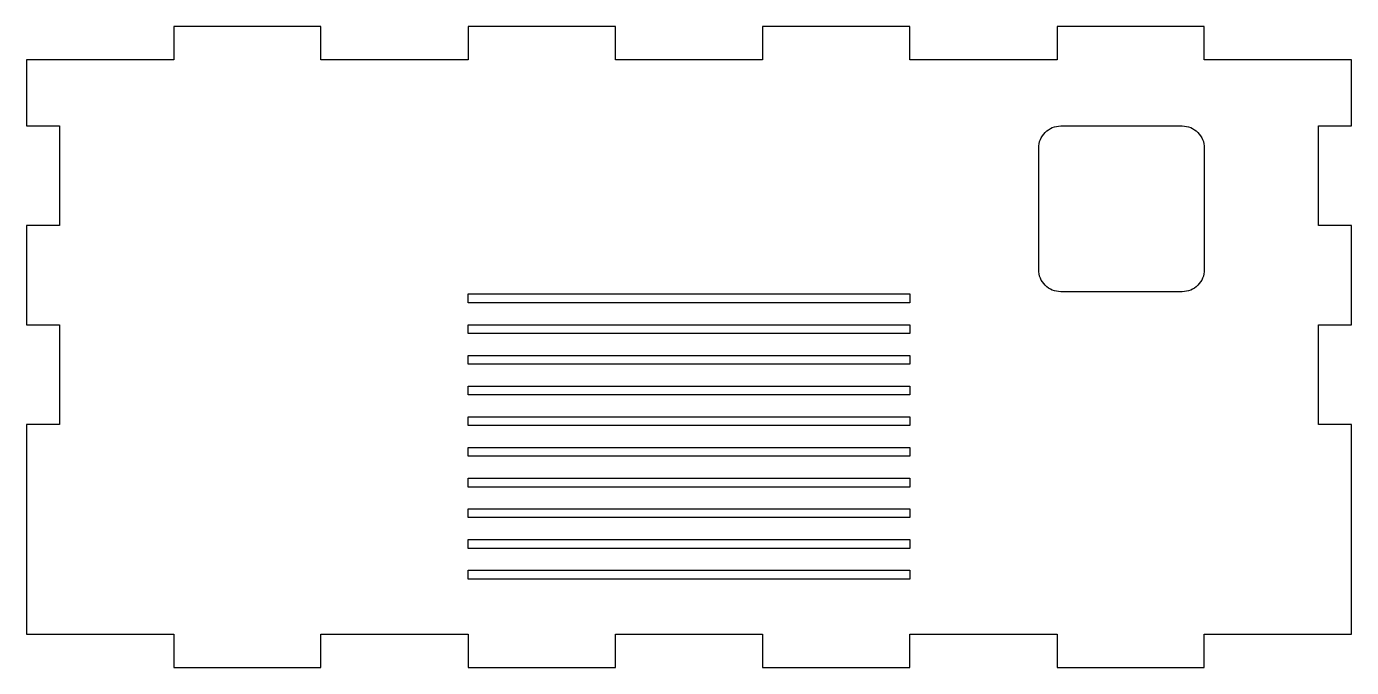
# Model space of a CAD drawing. Header units: millimetres. Extents: x -60 to 60, y -3 to 55.
import ezdxf

# ---------------------------------------------------------------- set-up
doc = ezdxf.new("R2010")
doc.units = ezdxf.units.MM
doc.layers.get('0').update_dxf_attribs({"linetype": 'CONTINUOUS'})

msp = doc.modelspace()

# ---------------------------------------------------------------- linework, layer by layer
for points in [[(-46.67, 52), (-60, 52), (-60, 46), (-57, 46), (-57, 37), (-60, 37), (-60, 28), (-57, 28), (-57, 19), (-60, 19), (-60, 0), (-46.67, 0), (-46.67, -3), (-33.33, -3), (-33.33, 0), (-20, 0), (-20, -3), (-6.67, -3), (-6.67, 0), (6.67, 0), (6.67, -3), (20, -3), (20, 0), (33.33, 0), (33.33, -3), (46.67, -3), (46.67, 0), (60, 0), (60, 19), (57, 19), (57, 28), (60, 28), (60, 37), (57, 37), (57, 46), (60, 46), (60, 52), (46.67, 52), (46.67, 55), (33.33, 55), (33.33, 52), (20, 52), (20, 55), (6.67, 55), (6.67, 52), (-6.67, 52), (-6.67, 55), (-20, 55), (-20, 52), (-33.33, 52), (-33.33, 55), (-46.67, 55)], [(20, 30), (-20, 30), (-20, 30.8), (20, 30.8)], [(20, 27.22), (-20, 27.22), (-20, 28.02), (20, 28.02)], [(20, 24.44), (-20, 24.44), (-20, 25.24), (20, 25.24)], [(20, 21.67), (-20, 21.67), (-20, 22.47), (20, 22.47)], [(20, 18.89), (-20, 18.89), (-20, 19.69), (20, 19.69)], [(20, 16.11), (-20, 16.11), (-20, 16.91), (20, 16.91)], [(20, 13.33), (-20, 13.33), (-20, 14.13), (20, 14.13)], [(20, 10.56), (-20, 10.56), (-20, 11.36), (20, 11.36)], [(20, 7.78), (-20, 7.78), (-20, 8.58), (20, 8.58)], [(20, 5), (-20, 5), (-20, 5.8), (20, 5.8)]]:
    msp.add_lwpolyline(points, close=True)
msp.add_lwpolyline([(44.67, 31), (33.67, 31, -0.414214), (31.67, 33), (31.67, 44, -0.414214), (33.67, 46), (44.67, 46, -0.414214), (46.67, 44), (46.67, 33, -0.414214)], format="xyb", close=True)

doc.saveas('drawing.dxf')
